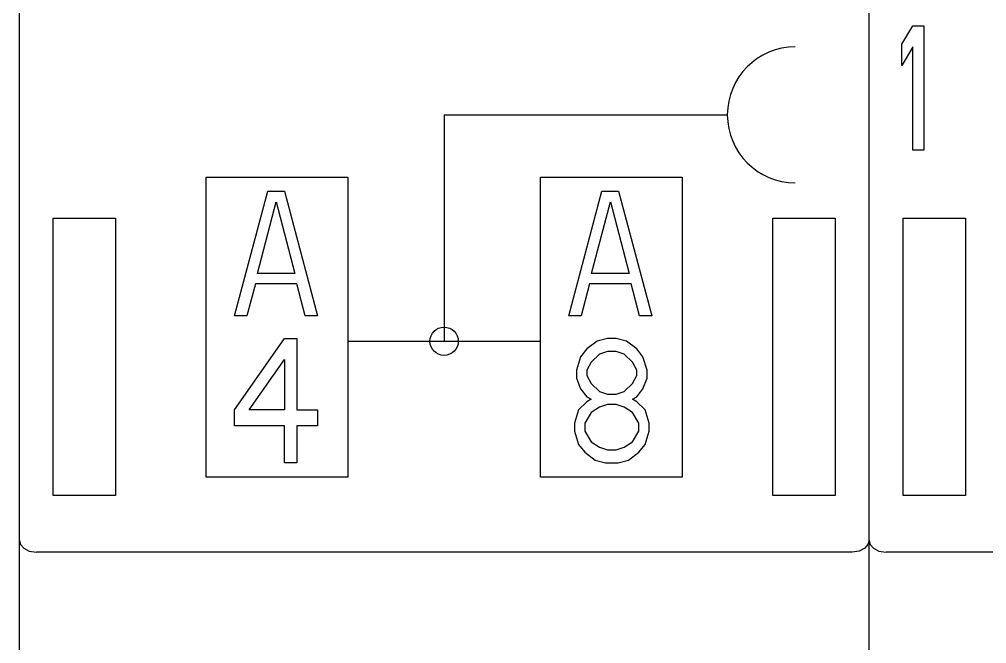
# Model space of a CAD drawing. Extents: x 10 to 879, y 6 to 221.
# Drawn here: x 630.77 to 643.25, y 123.98 to 132.04 of the extents above; entities that cross this region are included whole.
import ezdxf

# ---------------------------------------------------------------- set-up
doc = ezdxf.new("R2010")
doc.units = 0
doc.header["$LTSCALE"] = 5
doc.header["$MEASUREMENT"] = 0
doc.layers.get('0').update_dxf_attribs({"linetype": 'CONTINUOUS'})

msp = doc.modelspace()

# ---------------------------------------------------------------- linework, layer by layer
at = {"color": 7, "linetype": 'Continuous'}
for p, q in [((630.771, 97.538), (630.771, 193.259)), ((641.731, 97.538), (641.731, 193.259)), ((641.731, 97.538), (641.731, 193.259)), ((642.155, 131.716), (642.296, 131.955)), ((642.296, 131.955), (642.437, 131.955)), ((642.437, 131.955), (642.437, 130.347)), ((642.155, 131.442), (642.155, 131.716)), ((642.296, 131.681), (642.155, 131.442)), ((642.296, 130.347), (642.296, 131.681)), ((636.25, 130.805), (636.25, 127.882)), ((636.25, 130.805), (639.904, 130.805)), ((642.437, 130.347), (642.296, 130.347)), ((633.181, 126.128), (633.181, 130.001)), ((633.181, 130.001), (635.008, 130.001)), ((635.008, 130.001), (635.008, 126.128)), ((637.492, 126.128), (637.492, 130.001)), ((637.492, 130.001), (639.319, 130.001)), ((639.319, 130.001), (639.319, 126.128)), ((633.547, 128.211), (633.975, 129.818)), ((633.975, 129.818), (634.19, 129.818)), ((634.19, 129.818), (634.618, 128.211)), ((637.858, 128.211), (638.286, 129.818)), ((638.286, 129.818), (638.501, 129.818)), ((638.501, 129.818), (638.929, 128.211)), ((633.841, 128.758), (634.082, 129.682)), ((634.082, 129.682), (634.324, 128.758)), ((638.152, 128.758), (638.394, 129.682)), ((638.394, 129.682), (638.635, 128.758)), ((631.209, 125.889), (631.209, 129.469)), ((631.209, 129.469), (632.013, 129.469)), ((632.013, 129.469), (632.013, 125.889)), ((640.489, 125.889), (640.489, 129.469)), ((640.489, 129.469), (641.293, 129.469)), ((641.293, 129.469), (641.293, 125.889)), ((642.169, 125.889), (642.169, 129.469)), ((642.169, 129.469), (642.973, 129.469)), ((642.973, 129.469), (642.973, 125.889)), ((634.324, 128.758), (633.841, 128.758)), ((638.635, 128.758), (638.152, 128.758)), ((633.815, 128.621), (633.707, 128.211)), ((634.35, 128.621), (633.815, 128.621)), ((634.458, 128.211), (634.35, 128.621)), ((638.126, 128.621), (638.018, 128.211)), ((638.661, 128.621), (638.126, 128.621)), ((638.769, 128.211), (638.661, 128.621)), ((633.707, 128.211), (633.547, 128.211)), ((634.618, 128.211), (634.458, 128.211)), ((638.018, 128.211), (637.858, 128.211)), ((638.929, 128.211), (638.769, 128.211)), ((633.547, 126.995), (634.19, 127.919)), ((634.19, 127.919), (634.35, 127.919)), ((634.35, 127.919), (634.35, 126.995)), ((638.359, 127.919), (638.225, 127.884)), ((638.467, 127.919), (638.359, 127.919)), ((638.601, 127.884), (638.467, 127.919)), ((635.008, 127.882), (637.492, 127.882)), ((638.092, 127.782), (638.011, 127.679)), ((638.225, 127.884), (638.092, 127.782)), ((638.735, 127.782), (638.601, 127.884)), ((638.815, 127.679), (638.735, 127.782)), ((633.734, 126.995), (634.19, 127.645)), ((634.19, 127.645), (634.19, 126.995)), ((638.011, 127.679), (637.958, 127.508)), ((638.252, 127.713), (638.145, 127.611)), ((638.359, 127.748), (638.252, 127.713)), ((638.467, 127.748), (638.359, 127.748)), ((638.574, 127.713), (638.467, 127.748)), ((638.681, 127.611), (638.574, 127.713)), ((638.869, 127.508), (638.815, 127.679)), ((638.145, 127.611), (638.092, 127.508)), ((638.735, 127.508), (638.681, 127.611)), ((637.958, 127.508), (637.958, 127.406)), ((637.958, 127.406), (638.011, 127.269)), ((638.092, 127.508), (638.092, 127.44)), ((638.092, 127.44), (638.145, 127.337)), ((638.681, 127.337), (638.735, 127.44)), ((638.735, 127.44), (638.735, 127.508)), ((638.815, 127.269), (638.869, 127.406)), ((638.869, 127.406), (638.869, 127.508)), ((638.145, 127.337), (638.252, 127.235)), ((638.574, 127.235), (638.681, 127.337)), ((638.011, 127.269), (638.092, 127.166)), ((638.092, 127.166), (638.145, 127.132)), ((638.252, 127.235), (638.359, 127.2)), ((638.359, 127.2), (638.467, 127.2)), ((638.467, 127.2), (638.574, 127.235)), ((638.681, 127.132), (638.735, 127.166)), ((638.735, 127.166), (638.815, 127.269)), ((638.092, 127.098), (637.984, 126.995)), ((638.145, 127.132), (638.092, 127.098)), ((638.252, 127.029), (638.145, 126.961)), ((638.359, 127.064), (638.252, 127.029)), ((638.467, 127.064), (638.359, 127.064)), ((638.574, 127.029), (638.467, 127.064)), ((638.681, 126.961), (638.574, 127.029)), ((638.735, 127.098), (638.681, 127.132)), ((638.842, 126.995), (638.735, 127.098)), ((633.547, 126.79), (633.547, 126.995)), ((634.19, 126.995), (633.734, 126.995)), ((634.35, 126.995), (634.618, 126.995)), ((634.618, 126.995), (634.618, 126.79)), ((637.984, 126.995), (637.931, 126.824)), ((638.145, 126.961), (638.065, 126.824)), ((638.761, 126.824), (638.681, 126.961)), ((638.895, 126.824), (638.842, 126.995)), ((634.19, 126.79), (633.547, 126.79)), ((634.19, 126.311), (634.19, 126.79)), ((634.35, 126.79), (634.35, 126.311)), ((634.618, 126.79), (634.35, 126.79)), ((637.931, 126.824), (637.931, 126.722)), ((638.065, 126.824), (638.065, 126.722)), ((638.761, 126.722), (638.761, 126.824)), ((638.895, 126.722), (638.895, 126.824)), ((637.931, 126.722), (637.984, 126.551)), ((638.065, 126.722), (638.145, 126.585)), ((638.681, 126.585), (638.761, 126.722)), ((638.842, 126.551), (638.895, 126.722)), ((637.984, 126.551), (638.065, 126.448)), ((638.145, 126.585), (638.252, 126.516)), ((638.574, 126.516), (638.681, 126.585)), ((638.761, 126.448), (638.842, 126.551)), ((638.065, 126.448), (638.199, 126.345)), ((638.252, 126.516), (638.359, 126.482)), ((638.359, 126.482), (638.467, 126.482)), ((638.467, 126.482), (638.574, 126.516)), ((638.627, 126.345), (638.761, 126.448)), ((634.35, 126.311), (634.19, 126.311)), ((638.199, 126.345), (638.333, 126.311)), ((638.333, 126.311), (638.493, 126.311)), ((638.493, 126.311), (638.627, 126.345)), ((635.008, 126.128), (633.181, 126.128)), ((639.319, 126.128), (637.492, 126.128)), ((632.013, 125.889), (631.209, 125.889)), ((641.293, 125.889), (640.489, 125.889)), ((642.973, 125.889), (642.169, 125.889)), ((630.771, 125.311), (630.784, 125.258)), ((641.731, 125.311), (641.717, 125.258)), ((641.731, 125.311), (641.745, 125.258)), ((630.784, 125.258), (630.827, 125.209)), ((630.827, 125.209), (630.897, 125.172)), ((630.897, 125.172), (630.99, 125.158)), ((641.512, 125.158), (630.99, 125.158)), ((641.605, 125.172), (641.512, 125.158)), ((641.675, 125.209), (641.605, 125.172)), ((641.717, 125.258), (641.675, 125.209)), ((641.745, 125.258), (641.787, 125.209)), ((641.787, 125.209), (641.857, 125.172)), ((641.857, 125.172), (641.95, 125.158)), ((652.472, 125.158), (641.95, 125.158))]:
    msp.add_line(p, q, dxfattribs=at)
msp.add_circle((636.25, 127.882), 0.183, dxfattribs=at)
msp.add_arc((640.78, 130.805), 0.877, 90, 270, dxfattribs=at)

doc.saveas('drawing.dxf')
